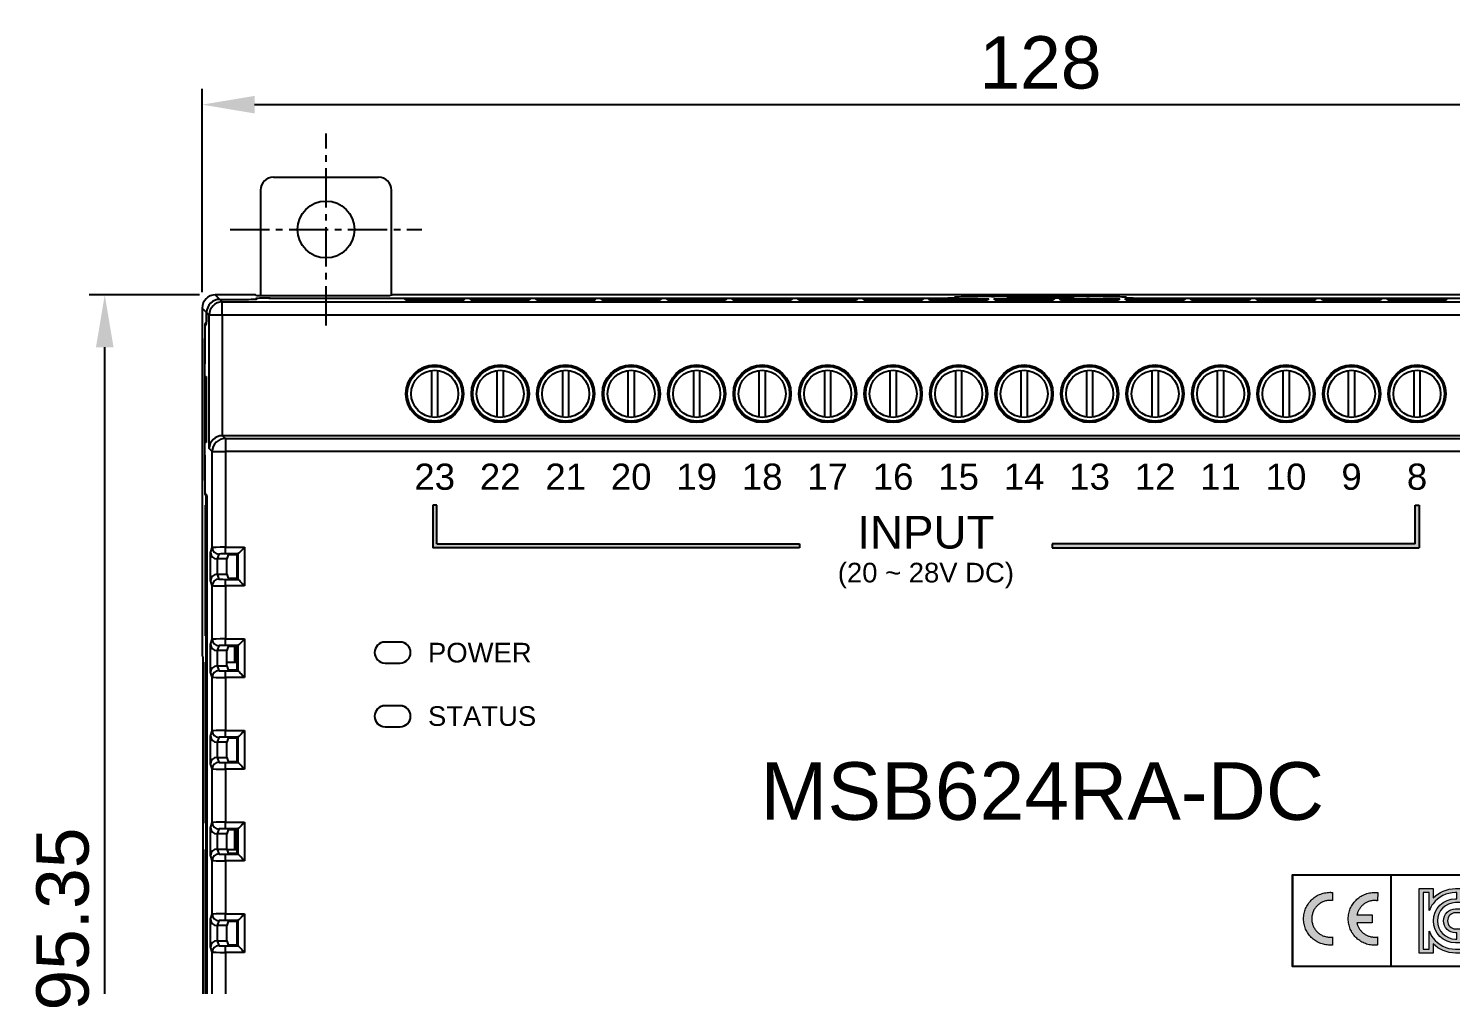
# Model space of a CAD drawing. Extents: x -197 to 433, y -280 to 31.
# Drawn here: x -63.6 to 45, y -52.9 to 20.1 of the extents above; entities that cross this region are included whole.
import ezdxf

# ---------------------------------------------------------------- set-up
doc = ezdxf.new("R2010")
doc.units = 0
doc.header["$LTSCALE"] = 4
doc.header["$PDMODE"] = 2
doc.header["$PDSIZE"] = 3
doc.linetypes.add('CENTER2', pattern=[1.125, 0.75, -0.125, 0.125, -0.125])
doc.layers.get('0').update_dxf_attribs({"linetype": 'CONTINUOUS'})
doc.layers.get('DEFPOINTS').update_dxf_attribs({"linetype": 'CONTINUOUS'})
doc.layers.add('1', color=1, linetype='CENTER2')
doc.layers.add('3', color=2, linetype='CONTINUOUS')
doc.styles.add('DIMENSION', font='arial.ttf')
doc.styles.get("Standard").update_dxf_attribs({"font": 'romans.shx', "bigfont": 'cadsg.shx'})
doc.styles.add('안보일때', font='arialbd.ttf', dxfattribs={"height": 8})
doc.dimstyles.new('STANDARD$0', dxfattribs={"dimtxt": 2, "dimasz": 1.8, "dimexe": 1, "dimexo": 1, "dimgap": 1, "dimtad": 1, "dimzin": 13, "dimdsep": 46, "dimtxsty": 'Standard', "dimcen": 0.09, "dimadec": 0, "dimazin": 0, "dimtp": 0.3, "dimtfac": 1, "dimtix": 1, "dimtmove": 2, "dimatfit": 3, "dimfxl": 1, "dimtolj": 1, "dimtzin": 13, "dimarcsym": 0})

# ---------------------------------------------------------------- blocks, each defined once
blk = doc.blocks.new('*D555')
at = {"layer": '3', "color": 2, "lineweight": -2, "transparency": 16777216}
for p, q in [((-50.31, -0.04), (-50.31, 15.49)), ((77.69, -0.04), (77.69, 15.49)), ((-46.31, 14.29), (73.69, 14.29))]:
    blk.add_line(p, q, dxfattribs=at)
at = {"layer": '3', "color": 2, "transparency": 16777216}
for points in [[(-46.31, 14.96), (-46.31, 13.62), (-50.31, 14.29)], [(73.69, 14.96), (73.69, 13.62), (77.69, 14.29)]]:
    blk.add_solid(points, dxfattribs=at)
at = {"layer": 'DEFPOINTS', "color": 0, "transparency": 16777216}
for p in [(77.69, 14.29), (-50.31, -1.24), (77.69, -1.24)]:
    blk.add_point(p, dxfattribs=at)
at = {"layer": '3', "color": 3, "transparency": 16777216, "insert": (13.69, 17.49), "char_height": 4, "attachment_point": 5, "style": 'DIMENSION'}
blk.add_mtext('\\A1;128', dxfattribs=at)
blk = doc.blocks.new('*D569')
at = {"layer": '3', "color": 2, "lineweight": -2, "transparency": 16777216}
for p, q in [((-50.51, -0.24), (-58.95, -0.24)), ((-57.75, -91.6), (-57.75, -4.24)), ((8.99, -95.6), (-58.95, -95.6))]:
    blk.add_line(p, q, dxfattribs=at)
at = {"layer": '3', "color": 2, "transparency": 16777216}
for points in [[(-58.42, -4.24), (-57.08, -4.24), (-57.75, -0.24)], [(-58.42, -91.6), (-57.08, -91.6), (-57.75, -95.6)]]:
    blk.add_solid(points, dxfattribs=at)
at = {"layer": 'DEFPOINTS', "color": 0, "transparency": 16777216}
for p in [(-57.75, -0.24), (-49.31, -0.24), (10.19, -95.6)]:
    blk.add_point(p, dxfattribs=at)
at = {"layer": '3', "color": 3, "transparency": 16777216, "insert": (-60.95, -47.92), "char_height": 4, "attachment_point": 5, "rotation": 90, "style": 'DIMENSION'}
blk.add_mtext('\\A1;95.35', dxfattribs=at)
blk = doc.blocks.new('block 182')
h = blk.add_hatch(color=7)
h.dxf.hatch_style = 2
edge = h.paths.add_edge_path()
edge.add_spline(control_points=[(164.31, 139.4), (163.64, 139.4), (163.04, 139.13), (162.59, 138.7), (162.59, 138.7), (162.59, 139.4), (162.59, 139.4), (162.59, 139.4), (161.53, 139.4), (161.53, 139.4), (161.53, 139.4), (161.53, 134.48), (161.53, 134.48), (161.53, 134.48), (162.59, 134.48), (162.59, 134.48), (162.59, 134.48), (162.59, 135.18), (162.59, 135.18), (163.04, 134.75), (163.64, 134.48), (164.31, 134.48), (164.31, 134.48), (164.71, 134.48), (164.71, 134.48), (164.71, 134.48), (164.71, 134.78), (164.71, 134.78), (164.71, 134.78), (164.31, 134.78), (164.31, 134.78), (163.61, 134.78), (162.99, 135.11), (162.59, 135.63), (162.47, 135.79), (162.37, 135.97), (162.29, 136.16), (162.29, 135.94), (162.29, 134.98), (162.29, 134.78), (162.19, 134.78), (161.99, 134.78), (161.82, 134.78), (161.82, 135.79), (161.82, 138.11), (161.82, 139.1), (161.82, 139.1), (162.29, 139.1), (162.29, 139.1), (162.29, 138.9), (162.29, 137.94), (162.29, 137.72), (162.37, 137.91), (162.47, 138.09), (162.59, 138.25), (162.99, 138.77), (163.61, 139.1), (164.31, 139.1), (164.31, 139.1), (164.41, 139.1), (164.41, 139.1), (164.41, 138.98), (164.41, 138.78), (164.41, 138.63), (164.41, 138.63), (164.31, 138.63), (164.31, 138.63), (163.38, 138.63), (162.62, 137.87), (162.62, 136.94), (162.62, 136.01), (163.38, 135.25), (164.31, 135.25), (164.31, 135.25), (164.71, 135.25), (164.71, 135.25), (164.71, 135.25), (164.71, 136.32), (164.71, 136.32), (164.71, 136.32), (164.31, 136.32), (164.31, 136.32), (163.97, 136.32), (163.69, 136.6), (163.69, 136.94), (163.69, 137.28), (163.97, 137.56), (164.31, 137.56), (164.31, 137.56), (164.71, 137.56), (164.71, 137.56), (164.71, 137.56), (164.71, 137.86), (164.71, 137.86), (164.71, 137.86), (164.31, 137.86), (164.31, 137.86), (163.8, 137.86), (163.39, 137.45), (163.39, 136.94), (163.39, 136.43), (163.8, 136.02), (164.31, 136.02), (164.31, 136.02), (164.41, 136.02), (164.41, 136.02), (164.41, 135.92), (164.41, 135.71), (164.41, 135.55), (164.41, 135.55), (164.31, 135.55), (164.31, 135.55), (163.54, 135.55), (162.92, 136.17), (162.92, 136.94), (162.92, 137.71), (163.54, 138.33), (164.31, 138.33), (164.31, 138.33), (164.71, 138.33), (164.71, 138.33), (164.71, 138.33), (164.71, 139.4), (164.71, 139.4), (164.71, 139.4), (164.31, 139.4), (164.31, 139.4)], knot_values=[0, 0, 0, 0, 1, 1, 1, 2, 2, 2, 3, 3, 3, 4, 4, 4, 5, 5, 5, 6, 6, 6, 7, 7, 7, 8, 8, 8, 9, 9, 9, 10, 10, 10, 11, 11, 11, 12, 12, 12, 13, 13, 13, 14, 14, 14, 15, 15, 15, 16, 16, 16, 17, 17, 17, 18, 18, 18, 19, 19, 19, 20, 20, 20, 21, 21, 21, 22, 22, 22, 23, 23, 23, 24, 24, 24, 25, 25, 25, 26, 26, 26, 27, 27, 27, 28, 28, 28, 29, 29, 29, 30, 30, 30, 31, 31, 31, 32, 32, 32, 33, 33, 33, 34, 34, 34, 35, 35, 35, 36, 36, 36, 37, 37, 37, 38, 38, 38, 39, 39, 39, 40, 40, 40, 41, 41, 41, 42, 42, 42, 42], degree=3, periodic=0)
at = {"lineweight": 0}
blk.add_open_spline([(164.31, 139.4), (163.64, 139.4), (163.04, 139.13), (162.59, 138.7), (162.59, 138.7), (162.59, 139.4), (162.59, 139.4), (162.59, 139.4), (161.53, 139.4), (161.53, 139.4), (161.53, 139.4), (161.53, 134.48), (161.53, 134.48), (161.53, 134.48), (162.59, 134.48), (162.59, 134.48), (162.59, 134.48), (162.59, 135.18), (162.59, 135.18), (163.04, 134.75), (163.64, 134.48), (164.31, 134.48), (164.31, 134.48), (164.71, 134.48), (164.71, 134.48), (164.71, 134.48), (164.71, 134.78), (164.71, 134.78), (164.71, 134.78), (164.31, 134.78), (164.31, 134.78), (163.61, 134.78), (162.99, 135.11), (162.59, 135.63), (162.47, 135.79), (162.37, 135.97), (162.29, 136.16), (162.29, 135.94), (162.29, 134.98), (162.29, 134.78), (162.19, 134.78), (161.99, 134.78), (161.82, 134.78), (161.82, 135.79), (161.82, 138.11), (161.82, 139.1), (161.82, 139.1), (162.29, 139.1), (162.29, 139.1), (162.29, 138.9), (162.29, 137.94), (162.29, 137.72), (162.37, 137.91), (162.47, 138.09), (162.59, 138.25), (162.99, 138.77), (163.61, 139.1), (164.31, 139.1), (164.31, 139.1), (164.41, 139.1), (164.41, 139.1), (164.41, 138.98), (164.41, 138.78), (164.41, 138.63), (164.41, 138.63), (164.31, 138.63), (164.31, 138.63), (163.38, 138.63), (162.62, 137.87), (162.62, 136.94), (162.62, 136.01), (163.38, 135.25), (164.31, 135.25), (164.31, 135.25), (164.71, 135.25), (164.71, 135.25), (164.71, 135.25), (164.71, 136.32), (164.71, 136.32), (164.71, 136.32), (164.31, 136.32), (164.31, 136.32), (163.97, 136.32), (163.69, 136.6), (163.69, 136.94), (163.69, 137.28), (163.97, 137.56), (164.31, 137.56), (164.31, 137.56), (164.71, 137.56), (164.71, 137.56), (164.71, 137.56), (164.71, 137.86), (164.71, 137.86), (164.71, 137.86), (164.31, 137.86), (164.31, 137.86), (163.8, 137.86), (163.39, 137.45), (163.39, 136.94), (163.39, 136.43), (163.8, 136.02), (164.31, 136.02), (164.31, 136.02), (164.41, 136.02), (164.41, 136.02), (164.41, 135.92), (164.41, 135.71), (164.41, 135.55), (164.41, 135.55), (164.31, 135.55), (164.31, 135.55), (163.54, 135.55), (162.92, 136.17), (162.92, 136.94), (162.92, 137.71), (163.54, 138.33), (164.31, 138.33), (164.31, 138.33), (164.71, 138.33), (164.71, 138.33), (164.71, 138.33), (164.71, 139.4), (164.71, 139.4), (164.71, 139.4), (164.31, 139.4), (164.31, 139.4)], degree=3, knots=[0, 0, 0, 0, 1, 1, 1, 2, 2, 2, 3, 3, 3, 4, 4, 4, 5, 5, 5, 6, 6, 6, 7, 7, 7, 8, 8, 8, 9, 9, 9, 10, 10, 10, 11, 11, 11, 12, 12, 12, 13, 13, 13, 14, 14, 14, 15, 15, 15, 16, 16, 16, 17, 17, 17, 18, 18, 18, 19, 19, 19, 20, 20, 20, 21, 21, 21, 22, 22, 22, 23, 23, 23, 24, 24, 24, 25, 25, 25, 26, 26, 26, 27, 27, 27, 28, 28, 28, 29, 29, 29, 30, 30, 30, 31, 31, 31, 32, 32, 32, 33, 33, 33, 34, 34, 34, 35, 35, 35, 36, 36, 36, 37, 37, 37, 38, 38, 38, 39, 39, 39, 40, 40, 40, 41, 41, 41, 42, 42, 42, 42], dxfattribs=at)
blk = doc.blocks.new('block 183')
h = blk.add_hatch(color=7)
h.dxf.hatch_style = 2
h.paths.add_polyline_path([(154.92, 138.49), (154.91, 138.49), (154.9, 138.49), (154.89, 138.49), (154.88, 138.49), (154.86, 138.5), (154.85, 138.5), (154.84, 138.5), (154.83, 138.5), (154.82, 138.5), (154.8, 138.5), (154.79, 138.5), (154.78, 138.5), (154.77, 138.5), (154.75, 138.5), (154.74, 138.5), (154.73, 138.5), (154.66, 138.5), (154.59, 138.49), (154.52, 138.49), (154.45, 138.47), (154.38, 138.46), (154.31, 138.44), (154.25, 138.42), (154.18, 138.39), (154.12, 138.36), (154.06, 138.33), (154, 138.3), (153.94, 138.26), (153.89, 138.22), (153.83, 138.18), (153.78, 138.14), (153.74, 138.09), (153.69, 138.04), (153.64, 137.99), (153.6, 137.94), (153.56, 137.88), (153.53, 137.82), (153.49, 137.77), (153.46, 137.71), (153.43, 137.64), (153.41, 137.58), (153.39, 137.51), (153.37, 137.45), (153.35, 137.38), (153.34, 137.31), (153.33, 137.24), (153.33, 137.17), (153.32, 137.1), (153.33, 137.02), (153.33, 136.95), (153.34, 136.88), (153.35, 136.81), (153.37, 136.75), (153.39, 136.68), (153.41, 136.61), (153.43, 136.55), (153.46, 136.49), (153.49, 136.43), (153.53, 136.37), (153.56, 136.31), (153.6, 136.26), (153.64, 136.2), (153.69, 136.15), (153.74, 136.1), (153.78, 136.06), (153.83, 136.01), (153.89, 135.97), (153.94, 135.93), (154, 135.9), (154.06, 135.86), (154.12, 135.83), (154.18, 135.8), (154.25, 135.78), (154.31, 135.76), (154.38, 135.74), (154.45, 135.72), (154.52, 135.71), (154.59, 135.7), (154.66, 135.7), (154.73, 135.69), (154.74, 135.69), (154.75, 135.69), (154.77, 135.69), (154.78, 135.69), (154.79, 135.69), (154.8, 135.69), (154.81, 135.7), (154.83, 135.7), (154.84, 135.7), (154.85, 135.7), (154.86, 135.7), (154.87, 135.7), (154.88, 135.7), (154.9, 135.7), (154.91, 135.7), (154.92, 135.71), (154.92, 135.1), (154.91, 135.09), (154.89, 135.09), (154.88, 135.09), (154.87, 135.09), (154.86, 135.09), (154.84, 135.09), (154.83, 135.09), (154.82, 135.09), (154.81, 135.09), (154.79, 135.09), (154.78, 135.09), (154.77, 135.09), (154.75, 135.09), (154.74, 135.09), (154.73, 135.09), (154.72, 135.09), (154.61, 135.09), (154.51, 135.1), (154.41, 135.11), (154.31, 135.13), (154.21, 135.15), (154.12, 135.18), (154.02, 135.21), (153.93, 135.24), (153.84, 135.28), (153.75, 135.33), (153.67, 135.38), (153.59, 135.43), (153.51, 135.49), (153.43, 135.55), (153.36, 135.61), (153.29, 135.67), (153.22, 135.75), (153.16, 135.82), (153.1, 135.89), (153.05, 135.97), (152.99, 136.05), (152.94, 136.14), (152.9, 136.23), (152.86, 136.31), (152.82, 136.41), (152.79, 136.5), (152.76, 136.6), (152.74, 136.69), (152.72, 136.79), (152.71, 136.89), (152.7, 136.99), (152.7, 137.1), (152.7, 137.2), (152.71, 137.3), (152.72, 137.4), (152.74, 137.5), (152.76, 137.6), (152.79, 137.7), (152.82, 137.79), (152.86, 137.88), (152.9, 137.97), (152.94, 138.06), (152.99, 138.14), (153.04, 138.22), (153.1, 138.31), (153.16, 138.38), (153.22, 138.45), (153.29, 138.52), (153.36, 138.59), (153.43, 138.65), (153.51, 138.72), (153.58, 138.77), (153.67, 138.82), (153.75, 138.87), (153.84, 138.92), (153.92, 138.96), (154.02, 138.99), (154.11, 139.03), (154.2, 139.05), (154.3, 139.08), (154.4, 139.09), (154.5, 139.11), (154.6, 139.11), (154.71, 139.12), (154.72, 139.12), (154.73, 139.12), (154.75, 139.12), (154.76, 139.12), (154.77, 139.11), (154.79, 139.11), (154.8, 139.11), (154.82, 139.11), (154.83, 139.11), (154.84, 139.11), (154.86, 139.11), (154.87, 139.11), (154.88, 139.11), (154.9, 139.1), (154.91, 139.1), (154.92, 139.1)])
h = blk.add_hatch(color=7)
h.dxf.hatch_style = 2
h.paths.add_polyline_path([(156.77, 136.79), (156.79, 136.73), (156.8, 136.68), (156.82, 136.62), (156.84, 136.56), (156.87, 136.51), (156.89, 136.46), (156.92, 136.4), (156.95, 136.35), (156.98, 136.3), (157.02, 136.26), (157.05, 136.21), (157.09, 136.17), (157.13, 136.12), (157.17, 136.08), (157.21, 136.04), (157.26, 136.01), (157.3, 135.97), (157.35, 135.94), (157.4, 135.9), (157.45, 135.87), (157.5, 135.85), (157.56, 135.82), (157.61, 135.8), (157.67, 135.78), (157.72, 135.76), (157.78, 135.74), (157.84, 135.73), (157.9, 135.71), (157.96, 135.71), (158.02, 135.7), (158.09, 135.69), (158.15, 135.69), (158.16, 135.69), (158.17, 135.69), (158.18, 135.69), (158.2, 135.69), (158.21, 135.69), (158.22, 135.69), (158.23, 135.7), (158.25, 135.7), (158.26, 135.7), (158.27, 135.7), (158.28, 135.7), (158.29, 135.7), (158.3, 135.7), (158.32, 135.7), (158.33, 135.7), (158.34, 135.71), (158.34, 135.1), (158.33, 135.09), (158.31, 135.09), (158.3, 135.09), (158.29, 135.09), (158.27, 135.09), (158.26, 135.09), (158.25, 135.09), (158.23, 135.09), (158.22, 135.09), (158.2, 135.08), (158.19, 135.08), (158.18, 135.08), (158.16, 135.08), (158.15, 135.08), (158.14, 135.08), (158.12, 135.08), (158.02, 135.08), (157.91, 135.09), (157.81, 135.1), (157.71, 135.12), (157.61, 135.14), (157.51, 135.17), (157.42, 135.2), (157.33, 135.24), (157.24, 135.28), (157.15, 135.32), (157.07, 135.37), (156.99, 135.43), (156.91, 135.48), (156.83, 135.54), (156.76, 135.61), (156.69, 135.67), (156.62, 135.74), (156.56, 135.82), (156.5, 135.89), (156.45, 135.97), (156.39, 136.05), (156.35, 136.14), (156.3, 136.22), (156.26, 136.31), (156.23, 136.41), (156.2, 136.5), (156.17, 136.6), (156.15, 136.69), (156.13, 136.79), (156.12, 136.89), (156.11, 136.99), (156.11, 137.1), (156.11, 137.2), (156.12, 137.3), (156.13, 137.4), (156.15, 137.5), (156.17, 137.6), (156.2, 137.7), (156.23, 137.79), (156.27, 137.88), (156.31, 137.97), (156.36, 138.06), (156.4, 138.14), (156.46, 138.22), (156.51, 138.3), (156.57, 138.38), (156.64, 138.45), (156.71, 138.52), (156.77, 138.59), (156.85, 138.65), (156.93, 138.71), (157, 138.77), (157.09, 138.82), (157.17, 138.87), (157.26, 138.91), (157.35, 138.95), (157.44, 138.99), (157.53, 139.02), (157.63, 139.05), (157.73, 139.07), (157.83, 139.09), (157.93, 139.1), (158.03, 139.11), (158.13, 139.11), (158.15, 139.11), (158.16, 139.11), (158.18, 139.11), (158.19, 139.11), (158.2, 139.11), (158.22, 139.11), (158.23, 139.11), (158.25, 139.11), (158.26, 139.11), (158.27, 139.11), (158.29, 139.11), (158.3, 139.11), (158.32, 139.1), (158.33, 139.1), (158.34, 139.1), (158.36, 139.1), (158.35, 138.47), (158.34, 138.48), (158.33, 138.48), (158.32, 138.48), (158.3, 138.48), (158.29, 138.48), (158.28, 138.49), (158.26, 138.49), (158.25, 138.49), (158.24, 138.49), (158.23, 138.49), (158.21, 138.5), (158.2, 138.5), (158.18, 138.5), (158.17, 138.5), (158.16, 138.5), (158.15, 138.5), (158.09, 138.5), (158.02, 138.5), (157.96, 138.49), (157.9, 138.48), (157.84, 138.47), (157.78, 138.45), (157.73, 138.44), (157.67, 138.42), (157.61, 138.4), (157.56, 138.37), (157.51, 138.35), (157.45, 138.32), (157.41, 138.29), (157.36, 138.26), (157.31, 138.22), (157.26, 138.19), (157.22, 138.15), (157.18, 138.11), (157.13, 138.07), (157.09, 138.03), (157.06, 137.98), (157.02, 137.94), (156.99, 137.89), (156.96, 137.84), (156.92, 137.79), (156.9, 137.74), (156.87, 137.68), (156.85, 137.63), (156.83, 137.57), (156.81, 137.52), (156.79, 137.46), (156.78, 137.4), (157.94, 137.4), (157.94, 136.8)])
at = {"lineweight": 0}
for points in [[(154.92, 138.49), (154.91, 138.49), (154.9, 138.49), (154.89, 138.49), (154.88, 138.49), (154.86, 138.5), (154.85, 138.5), (154.84, 138.5), (154.83, 138.5), (154.82, 138.5), (154.8, 138.5), (154.79, 138.5), (154.78, 138.5), (154.77, 138.5), (154.75, 138.5), (154.74, 138.5), (154.73, 138.5), (154.66, 138.5), (154.59, 138.49), (154.52, 138.49), (154.45, 138.47), (154.38, 138.46), (154.31, 138.44), (154.25, 138.42), (154.18, 138.39), (154.12, 138.36), (154.06, 138.33), (154, 138.3), (153.94, 138.26), (153.89, 138.22), (153.83, 138.18), (153.78, 138.14), (153.74, 138.09), (153.69, 138.04), (153.64, 137.99), (153.6, 137.94), (153.56, 137.88), (153.53, 137.82), (153.49, 137.77), (153.46, 137.71), (153.43, 137.64), (153.41, 137.58), (153.39, 137.51), (153.37, 137.45), (153.35, 137.38), (153.34, 137.31), (153.33, 137.24), (153.33, 137.17), (153.32, 137.1), (153.33, 137.02), (153.33, 136.95), (153.34, 136.88), (153.35, 136.81), (153.37, 136.75), (153.39, 136.68), (153.41, 136.61), (153.43, 136.55), (153.46, 136.49), (153.49, 136.43), (153.53, 136.37), (153.56, 136.31), (153.6, 136.26), (153.64, 136.2), (153.69, 136.15), (153.74, 136.1), (153.78, 136.06), (153.83, 136.01), (153.89, 135.97), (153.94, 135.93), (154, 135.9), (154.06, 135.86), (154.12, 135.83), (154.18, 135.8), (154.25, 135.78), (154.31, 135.76), (154.38, 135.74), (154.45, 135.72), (154.52, 135.71), (154.59, 135.7), (154.66, 135.7), (154.73, 135.69), (154.74, 135.69), (154.75, 135.69), (154.77, 135.69), (154.78, 135.69), (154.79, 135.69), (154.8, 135.69), (154.81, 135.7), (154.83, 135.7), (154.84, 135.7), (154.85, 135.7), (154.86, 135.7), (154.87, 135.7), (154.88, 135.7), (154.9, 135.7), (154.91, 135.7), (154.92, 135.71), (154.92, 135.1), (154.91, 135.09), (154.89, 135.09), (154.88, 135.09), (154.87, 135.09), (154.86, 135.09), (154.84, 135.09), (154.83, 135.09), (154.82, 135.09), (154.81, 135.09), (154.79, 135.09), (154.78, 135.09), (154.77, 135.09), (154.75, 135.09), (154.74, 135.09), (154.73, 135.09), (154.72, 135.09), (154.61, 135.09), (154.51, 135.1), (154.41, 135.11), (154.31, 135.13), (154.21, 135.15), (154.12, 135.18), (154.02, 135.21), (153.93, 135.24), (153.84, 135.28), (153.75, 135.33), (153.67, 135.38), (153.59, 135.43), (153.51, 135.49), (153.43, 135.55), (153.36, 135.61), (153.29, 135.67), (153.22, 135.75), (153.16, 135.82), (153.1, 135.89), (153.05, 135.97), (152.99, 136.05), (152.94, 136.14), (152.9, 136.23), (152.86, 136.31), (152.82, 136.41), (152.79, 136.5), (152.76, 136.6), (152.74, 136.69), (152.72, 136.79), (152.71, 136.89), (152.7, 136.99), (152.7, 137.1), (152.7, 137.2), (152.71, 137.3), (152.72, 137.4), (152.74, 137.5), (152.76, 137.6), (152.79, 137.7), (152.82, 137.79), (152.86, 137.88), (152.9, 137.97), (152.94, 138.06), (152.99, 138.14), (153.04, 138.22), (153.1, 138.31), (153.16, 138.38), (153.22, 138.45), (153.29, 138.52), (153.36, 138.59), (153.43, 138.65), (153.51, 138.72), (153.58, 138.77), (153.67, 138.82), (153.75, 138.87), (153.84, 138.92), (153.92, 138.96), (154.02, 138.99), (154.11, 139.03), (154.2, 139.05), (154.3, 139.08), (154.4, 139.09), (154.5, 139.11), (154.6, 139.11), (154.71, 139.12), (154.72, 139.12), (154.73, 139.12), (154.75, 139.12), (154.76, 139.12), (154.77, 139.11), (154.79, 139.11), (154.8, 139.11), (154.82, 139.11), (154.83, 139.11), (154.84, 139.11), (154.86, 139.11), (154.87, 139.11), (154.88, 139.11), (154.9, 139.1), (154.91, 139.1), (154.92, 139.1), (154.92, 138.49)], [(156.77, 136.79), (156.79, 136.73), (156.8, 136.68), (156.82, 136.62), (156.84, 136.56), (156.87, 136.51), (156.89, 136.46), (156.92, 136.4), (156.95, 136.35), (156.98, 136.3), (157.02, 136.26), (157.05, 136.21), (157.09, 136.17), (157.13, 136.12), (157.17, 136.08), (157.21, 136.04), (157.26, 136.01), (157.3, 135.97), (157.35, 135.94), (157.4, 135.9), (157.45, 135.87), (157.5, 135.85), (157.56, 135.82), (157.61, 135.8), (157.67, 135.78), (157.72, 135.76), (157.78, 135.74), (157.84, 135.73), (157.9, 135.71), (157.96, 135.71), (158.02, 135.7), (158.09, 135.69), (158.15, 135.69), (158.16, 135.69), (158.17, 135.69), (158.18, 135.69), (158.2, 135.69), (158.21, 135.69), (158.22, 135.69), (158.23, 135.7), (158.25, 135.7), (158.26, 135.7), (158.27, 135.7), (158.28, 135.7), (158.29, 135.7), (158.3, 135.7), (158.32, 135.7), (158.33, 135.7), (158.34, 135.71), (158.34, 135.1), (158.33, 135.09), (158.31, 135.09), (158.3, 135.09), (158.29, 135.09), (158.27, 135.09), (158.26, 135.09), (158.25, 135.09), (158.23, 135.09), (158.22, 135.09), (158.2, 135.08), (158.19, 135.08), (158.18, 135.08), (158.16, 135.08), (158.15, 135.08), (158.14, 135.08), (158.12, 135.08), (158.02, 135.08), (157.91, 135.09), (157.81, 135.1), (157.71, 135.12), (157.61, 135.14), (157.51, 135.17), (157.42, 135.2), (157.33, 135.24), (157.24, 135.28), (157.15, 135.32), (157.07, 135.37), (156.99, 135.43), (156.91, 135.48), (156.83, 135.54), (156.76, 135.61), (156.69, 135.67), (156.62, 135.74), (156.56, 135.82), (156.5, 135.89), (156.45, 135.97), (156.39, 136.05), (156.35, 136.14), (156.3, 136.22), (156.26, 136.31), (156.23, 136.41), (156.2, 136.5), (156.17, 136.6), (156.15, 136.69), (156.13, 136.79), (156.12, 136.89), (156.11, 136.99), (156.11, 137.1), (156.11, 137.2), (156.12, 137.3), (156.13, 137.4), (156.15, 137.5), (156.17, 137.6), (156.2, 137.7), (156.23, 137.79), (156.27, 137.88), (156.31, 137.97), (156.36, 138.06), (156.4, 138.14), (156.46, 138.22), (156.51, 138.3), (156.57, 138.38), (156.64, 138.45), (156.71, 138.52), (156.77, 138.59), (156.85, 138.65), (156.93, 138.71), (157, 138.77), (157.09, 138.82), (157.17, 138.87), (157.26, 138.91), (157.35, 138.95), (157.44, 138.99), (157.53, 139.02), (157.63, 139.05), (157.73, 139.07), (157.83, 139.09), (157.93, 139.1), (158.03, 139.11), (158.13, 139.11), (158.15, 139.11), (158.16, 139.11), (158.18, 139.11), (158.19, 139.11), (158.2, 139.11), (158.22, 139.11), (158.23, 139.11), (158.25, 139.11), (158.26, 139.11), (158.27, 139.11), (158.29, 139.11), (158.3, 139.11), (158.32, 139.1), (158.33, 139.1), (158.34, 139.1), (158.36, 139.1), (158.35, 138.47), (158.34, 138.48), (158.33, 138.48), (158.32, 138.48), (158.3, 138.48), (158.29, 138.48), (158.28, 138.49), (158.26, 138.49), (158.25, 138.49), (158.24, 138.49), (158.23, 138.49), (158.21, 138.5), (158.2, 138.5), (158.18, 138.5), (158.17, 138.5), (158.16, 138.5), (158.15, 138.5), (158.09, 138.5), (158.02, 138.5), (157.96, 138.49), (157.9, 138.48), (157.84, 138.47), (157.78, 138.45), (157.73, 138.44), (157.67, 138.42), (157.61, 138.4), (157.56, 138.37), (157.51, 138.35), (157.45, 138.32), (157.41, 138.29), (157.36, 138.26), (157.31, 138.22), (157.26, 138.19), (157.22, 138.15), (157.18, 138.11), (157.13, 138.07), (157.09, 138.03), (157.06, 137.98), (157.02, 137.94), (156.99, 137.89), (156.96, 137.84), (156.92, 137.79), (156.9, 137.74), (156.87, 137.68), (156.85, 137.63), (156.83, 137.57), (156.81, 137.52), (156.79, 137.46), (156.78, 137.4), (157.94, 137.4), (157.94, 136.8), (156.77, 136.79)]]:
    blk.add_lwpolyline(points, dxfattribs=at)

msp = doc.modelspace()

# ---------------------------------------------------------------- hatches: boundary and pattern name
h = msp.add_hatch(color=256)
h.dxf.hatch_style = 1
h.paths.add_polyline_path([(-4.707, -19.256), (-32.407, -19.256), (-32.407, -16.299), (-32.707, -16.299), (-32.707, -19.556), (-4.707, -19.556)])
h.paths.add_polyline_path([(42.593, -16.299), (42.293, -16.299), (42.293, -19.256), (14.593, -19.256), (14.593, -19.556), (42.593, -19.556)])
h.paths.add_polyline_path([(3.932, -70.436), (-39.068, -70.436), (-39.068, -74.693), (-38.768, -74.693), (-38.768, -70.736), (3.932, -70.736)])
h.paths.add_polyline_path([(66.232, -70.436), (23.232, -70.436), (23.232, -70.736), (65.932, -70.736), (65.932, -74.693), (66.232, -74.693)])

# ---------------------------------------------------------------- linework, layer by layer
for p, q in [((-44.858, 8.755), (-36.857, 8.755)), ((-45.857, 7.755), (-45.857, -0.322)), ((-35.857, -0.322), (-35.857, 7.755)), ((-49.309, -0.245), (-48.97, -0.583)), ((-46.234, -0.245), (-49.309, -0.245)), ((-48.97, -0.583), (-48.774, -0.779)), ((-48.97, -0.583), (-47.162, -0.583)), ((-48.97, -0.583), (-47.277, -0.583)), ((-48.774, -1.779), (-48.774, -0.779)), ((-48.774, -0.779), (76.16, -0.779)), ((-46.278, -0.566), (-46.225, -0.513)), ((-46.278, -0.566), (-46.278, -0.574)), ((-46.157, -0.322), (-46.234, -0.245)), ((-46.225, -0.572), (-46.225, -0.513)), ((-46.162, -0.566), (-46.109, -0.513)), ((-35.957, -0.322), (-46.157, -0.322)), ((-45.225, -0.496), (4.319, -0.496)), ((-45.225, -0.496), (-45.225, -0.496)), ((-45.109, -0.496), (4.519, -0.496)), ((63.266, -0.245), (-35.857, -0.245)), ((-34.867, -0.537), (-30.248, -0.537)), ((-34.77, -0.633), (-34.867, -0.537)), ((-30.345, -0.633), (-34.77, -0.633)), ((-30.248, -0.537), (-30.345, -0.633)), ((-29.867, -0.537), (-25.248, -0.537)), ((-29.77, -0.633), (-29.867, -0.537)), ((-25.345, -0.633), (-29.77, -0.633)), ((-25.248, -0.537), (-25.345, -0.633)), ((-24.77, -0.633), (-24.867, -0.537)), ((-24.867, -0.537), (-20.248, -0.537)), ((-20.345, -0.633), (-24.77, -0.633)), ((-20.248, -0.537), (-20.345, -0.633)), ((-19.867, -0.537), (-15.248, -0.537)), ((-19.77, -0.633), (-19.867, -0.537)), ((-15.345, -0.633), (-19.77, -0.633)), ((-15.248, -0.537), (-15.345, -0.633)), ((-14.867, -0.537), (-10.248, -0.537)), ((-14.77, -0.633), (-14.867, -0.537)), ((-10.345, -0.633), (-14.77, -0.633)), ((-10.248, -0.537), (-10.345, -0.633)), ((-9.867, -0.537), (-5.248, -0.537)), ((-9.77, -0.633), (-9.867, -0.537)), ((-5.345, -0.633), (-9.77, -0.633)), ((-5.248, -0.537), (-5.345, -0.633)), ((-4.77, -0.633), (-4.867, -0.537)), ((-4.867, -0.537), (-0.248, -0.537)), ((-0.345, -0.633), (-4.77, -0.633)), ((-0.248, -0.537), (-0.345, -0.633)), ((0.23, -0.633), (0.133, -0.537)), ((0.133, -0.537), (4.752, -0.537)), ((4.655, -0.633), (0.23, -0.633)), ((4.752, -0.537), (4.655, -0.633)), ((5.133, -0.537), (9.752, -0.537)), ((5.23, -0.633), (5.133, -0.537)), ((9.655, -0.633), (5.23, -0.633)), ((7.145, -0.422), (7.118, -0.448)), ((7.118, -0.448), (7.118, -0.462)), ((7.145, -0.46), (7.145, -0.422)), ((7.246, -0.422), (7.218, -0.45)), ((9.752, -0.537), (9.655, -0.633)), ((9.944, -0.374), (10.175, -0.374)), ((9.944, -0.374), (9.944, -0.376)), ((17.439, -0.376), (9.946, -0.376)), ((10.133, -0.537), (14.752, -0.537)), ((10.23, -0.633), (10.133, -0.537)), ((10.193, -0.356), (10.175, -0.374)), ((10.175, -0.374), (10.175, -0.376)), ((17.193, -0.356), (10.193, -0.356)), ((10.193, -0.356), (10.193, -0.376)), ((14.655, -0.633), (10.23, -0.633)), ((11.162, -0.424), (11.162, -0.469)), ((16.224, -0.424), (11.162, -0.424)), ((11.162, -0.469), (16.223, -0.469)), ((14.752, -0.537), (14.655, -0.633)), ((15.133, -0.537), (19.752, -0.537)), ((15.23, -0.633), (15.133, -0.537)), ((19.655, -0.633), (15.23, -0.633)), ((16.223, -0.469), (16.224, -0.424)), ((17.21, -0.374), (17.193, -0.356)), ((17.193, -0.356), (17.193, -0.376)), ((17.21, -0.374), (17.441, -0.374)), ((17.21, -0.374), (17.21, -0.376)), ((17.441, -0.376), (17.441, -0.374)), ((19.752, -0.537), (19.655, -0.633)), ((20.133, -0.537), (24.752, -0.537)), ((20.23, -0.633), (20.133, -0.537)), ((20.167, -0.45), (20.139, -0.422)), ((24.655, -0.633), (20.23, -0.633)), ((20.267, -0.448), (20.241, -0.422)), ((20.241, -0.422), (20.241, -0.46)), ((20.267, -0.462), (20.267, -0.448)), ((22.866, -0.496), (72.495, -0.496)), ((23.066, -0.496), (72.61, -0.496)), ((24.752, -0.537), (24.655, -0.633)), ((25.133, -0.537), (29.752, -0.537)), ((25.23, -0.633), (25.133, -0.537)), ((29.655, -0.633), (25.23, -0.633)), ((29.752, -0.537), (29.655, -0.633)), ((30.133, -0.537), (34.752, -0.537)), ((30.23, -0.633), (30.133, -0.537)), ((34.655, -0.633), (30.23, -0.633)), ((34.752, -0.537), (34.655, -0.633)), ((35.133, -0.537), (39.752, -0.537)), ((35.23, -0.633), (35.133, -0.537)), ((39.655, -0.633), (35.23, -0.633)), ((39.752, -0.537), (39.655, -0.633)), ((40.133, -0.537), (44.752, -0.537)), ((40.23, -0.633), (40.133, -0.537)), ((44.655, -0.633), (40.23, -0.633)), ((44.752, -0.537), (44.655, -0.633)), ((-49.97, -1.583), (-50.309, -1.245)), ((-50.309, -1.245), (-50.309, -27.819)), ((-49.97, -2.458), (-49.97, -1.583)), ((-49.774, -1.779), (-49.97, -1.583)), ((-49.97, -1.583), (-49.97, -2.287)), ((-49.774, -11.979), (-49.774, -1.779)), ((-48.774, -1.779), (-49.774, -1.779)), ((-48.774, -1.779), (-48.774, -10.996)), ((76.16, -1.779), (-48.774, -1.779)), ((-49.97, -2.287), (-50.093, -2.409)), ((-50.093, -2.409), (-49.97, -2.409)), ((-50.091, -2.579), (-49.97, -2.458)), ((-50.11, -3.409), (-50.11, -5.496)), ((-50.108, -3.409), (-50.11, -3.409)), ((-50.108, -14.413), (-50.108, -3.579)), ((-50.11, -5.496), (-50.127, -5.514)), ((-50.127, -5.514), (-50.127, -12.479)), ((-50.108, -5.514), (-50.127, -5.514)), ((-50.108, -5.496), (-50.11, -5.496)), ((-50.058, -6.47), (-50.013, -6.471)), ((-50.058, -11.522), (-50.058, -6.47)), ((-50.013, -6.471), (-50.013, -11.522)), ((-32.807, -6.014), (-32.807, -9.579)), ((-32.307, -9.579), (-32.307, -6.014)), ((-27.807, -6.014), (-27.807, -9.579)), ((-27.307, -9.579), (-27.307, -6.014)), ((-22.807, -6.014), (-22.807, -9.579)), ((-22.307, -9.579), (-22.307, -6.014)), ((-17.807, -6.014), (-17.807, -9.579)), ((-17.307, -9.579), (-17.307, -6.014)), ((-12.807, -6.014), (-12.807, -9.579)), ((-12.307, -9.579), (-12.307, -6.014)), ((-7.807, -6.014), (-7.807, -9.579)), ((-7.307, -9.579), (-7.307, -6.014)), ((-2.807, -6.014), (-2.807, -9.579)), ((-2.307, -9.579), (-2.307, -6.014)), ((2.193, -6.014), (2.193, -9.579)), ((2.693, -9.579), (2.693, -6.014)), ((7.193, -6.014), (7.193, -9.579)), ((7.693, -9.579), (7.693, -6.014)), ((12.193, -6.014), (12.193, -9.579)), ((12.693, -9.579), (12.693, -6.014)), ((17.193, -6.014), (17.193, -9.579)), ((17.693, -9.579), (17.693, -6.014)), ((22.193, -6.014), (22.193, -9.579)), ((22.693, -9.579), (22.693, -6.014)), ((27.193, -6.014), (27.193, -9.579)), ((27.693, -9.579), (27.693, -6.014)), ((32.193, -6.014), (32.193, -9.579)), ((32.693, -9.579), (32.693, -6.014)), ((37.193, -6.014), (37.193, -9.579)), ((37.693, -9.579), (37.693, -6.014)), ((42.193, -6.014), (42.193, -9.579)), ((42.693, -9.579), (42.693, -6.014)), ((-50.013, -11.522), (-50.058, -11.522)), ((-48.757, -10.996), (-48.542, -11.211)), ((76.143, -10.996), (-48.757, -10.996)), ((-48.542, -11.211), (-48.542, -12.211)), ((-48.542, -11.211), (75.928, -11.211)), ((-50.127, -12.479), (-50.11, -12.496)), ((-50.108, -12.479), (-50.127, -12.479)), ((-50.11, -12.496), (-50.11, -14.513)), ((-50.108, -12.496), (-50.11, -12.496)), ((-49.542, -12.211), (-49.774, -11.979)), ((-49.542, -12.211), (-48.542, -12.211)), ((-49.542, -19.547), (-49.542, -12.211)), ((-48.542, -12.211), (-48.542, -19.522)), ((75.928, -12.211), (-48.542, -12.211)), ((-50.11, -14.513), (-50.108, -14.513)), ((-50.04, -15.566), (-50.093, -15.513)), ((-49.991, -15.513), (-50.093, -15.513)), ((-49.926, -15.578), (-50.091, -15.413)), ((-50.04, -15.566), (-50.04, -16.296)), ((-50.04, -15.566), (-49.938, -15.566)), ((-49.926, -75.415), (-49.926, -15.578)), ((-50.057, -26.296), (-50.057, -16.296)), ((-50.057, -16.296), (-49.926, -16.296)), ((-32.707, -16.299), (-32.707, -19.556)), ((-32.407, -16.299), (-32.707, -16.299)), ((-32.407, -19.256), (-32.407, -16.299)), ((42.293, -19.256), (42.293, -16.299)), ((42.293, -16.299), (42.593, -16.299)), ((42.593, -16.299), (42.593, -19.556)), ((-48.542, -19.522), (-47.068, -19.522)), ((-48.542, -20.021), (-48.542, -19.522)), ((-47.068, -19.522), (-47.068, -22.471)), ((-32.407, -19.256), (-4.707, -19.256)), ((-4.707, -19.256), (-4.707, -19.556)), ((42.293, -19.256), (14.593, -19.256)), ((14.593, -19.256), (14.593, -19.556)), ((-49.673, -19.941), (-49.542, -19.547)), ((-49.673, -22.051), (-49.673, -19.941)), ((-49.173, -20.415), (-49.173, -21.577)), ((-49.042, -20.047), (-49.165, -20.415)), ((-48.43, -20.415), (-49.165, -20.415)), ((-47.567, -20.021), (-48.542, -20.021)), ((-48.325, -20.101), (-48.43, -20.415)), ((-48.43, -21.577), (-48.43, -20.415)), ((-47.647, -20.101), (-48.325, -20.101)), ((-47.647, -20.101), (-47.567, -20.021)), ((-47.647, -21.891), (-47.647, -20.101)), ((-47.567, -21.971), (-47.567, -20.021)), ((-4.707, -19.556), (-32.707, -19.556)), ((14.593, -19.556), (42.593, -19.556)), ((-49.165, -21.577), (-49.042, -21.946)), ((-49.165, -21.577), (-48.43, -21.577)), ((-48.43, -21.577), (-48.325, -21.891)), ((-49.542, -22.445), (-49.673, -22.051)), ((-49.542, -26.547), (-49.542, -22.445)), ((-48.542, -22.471), (-48.542, -21.971)), ((-48.542, -21.971), (-47.567, -21.971)), ((-48.542, -22.471), (-48.542, -26.522)), ((-47.068, -22.471), (-48.542, -22.471)), ((-48.325, -21.891), (-47.647, -21.891)), ((-47.647, -21.891), (-47.567, -21.971)), ((-50.057, -26.296), (-49.926, -26.296)), ((-50.04, -26.296), (-50.04, -28.296)), ((-49.673, -26.941), (-49.542, -26.547)), ((-49.673, -29.051), (-49.673, -26.941)), ((-49.042, -27.047), (-49.165, -27.415)), ((-48.542, -27.021), (-48.542, -26.522)), ((-48.542, -26.522), (-47.068, -26.522)), ((-47.567, -27.021), (-48.542, -27.021)), ((-48.325, -27.101), (-48.43, -27.415)), ((-47.647, -27.101), (-48.325, -27.101)), ((-47.826, -28.296), (-47.826, -27.101)), ((-47.687, -27.101), (-47.687, -28.296)), ((-47.647, -27.101), (-47.567, -27.021)), ((-47.647, -28.891), (-47.647, -27.101)), ((-47.567, -28.971), (-47.567, -27.021)), ((-47.068, -26.522), (-47.068, -29.471)), ((-35.198, -26.761), (-36.348, -26.761)), ((-35.197, -26.764), (-36.347, -26.764)), ((-50.232, -27.896), (-50.309, -27.819)), ((-50.232, -63.296), (-50.232, -27.896)), ((-49.173, -27.415), (-49.173, -28.577)), ((-48.43, -27.415), (-49.165, -27.415)), ((-48.43, -28.577), (-48.43, -27.415)), ((-50.057, -40.596), (-50.057, -28.296)), ((-50.057, -28.296), (-49.926, -28.296)), ((-49.542, -29.445), (-49.673, -29.051)), ((-49.165, -28.577), (-49.042, -28.946)), ((-49.165, -28.577), (-48.43, -28.577)), ((-48.542, -29.471), (-48.542, -28.971)), ((-48.542, -28.971), (-47.567, -28.971)), ((-48.43, -28.296), (-47.647, -28.296)), ((-48.43, -28.577), (-48.325, -28.891)), ((-48.325, -28.891), (-47.647, -28.891)), ((-47.647, -28.891), (-47.567, -28.971)), ((-36.348, -28.361), (-35.198, -28.361)), ((-36.347, -28.364), (-35.197, -28.364)), ((-49.542, -33.547), (-49.542, -29.445)), ((-47.068, -29.471), (-48.542, -29.471)), ((-48.542, -29.471), (-48.542, -33.522)), ((-35.198, -31.631), (-36.348, -31.631)), ((-35.197, -31.628), (-36.347, -31.628)), ((-49.673, -33.941), (-49.542, -33.547)), ((-48.542, -33.522), (-47.068, -33.522)), ((-48.542, -34.021), (-48.542, -33.522)), ((-47.068, -33.522), (-47.068, -36.471)), ((-36.348, -33.231), (-35.198, -33.231)), ((-36.347, -33.228), (-35.197, -33.228)), ((-49.673, -36.051), (-49.673, -33.941)), ((-49.173, -34.415), (-49.173, -35.577)), ((-49.042, -34.047), (-49.165, -34.415)), ((-48.43, -34.415), (-49.165, -34.415)), ((-47.567, -34.021), (-48.542, -34.021)), ((-48.325, -34.101), (-48.43, -34.415)), ((-48.43, -35.577), (-48.43, -34.415)), ((-47.647, -34.101), (-48.325, -34.101)), ((-47.647, -34.101), (-47.567, -34.021)), ((-47.647, -35.891), (-47.647, -34.101)), ((-47.567, -35.971), (-47.567, -34.021)), ((-49.165, -35.577), (-49.042, -35.946)), ((-49.165, -35.577), (-48.43, -35.577)), ((-48.43, -35.577), (-48.325, -35.891)), ((-49.542, -36.445), (-49.673, -36.051)), ((-49.542, -40.547), (-49.542, -36.445)), ((-48.542, -36.471), (-48.542, -35.971)), ((-48.542, -35.971), (-47.567, -35.971)), ((-47.068, -36.471), (-48.542, -36.471)), ((-48.542, -36.471), (-48.542, -40.522)), ((-48.325, -35.891), (-47.647, -35.891)), ((-47.647, -35.891), (-47.567, -35.971)), ((-50.057, -40.596), (-49.926, -40.596)), ((-50.04, -40.596), (-50.04, -42.596)), ((-49.673, -40.941), (-49.542, -40.547)), ((-49.673, -43.051), (-49.673, -40.941)), ((-49.042, -41.047), (-49.165, -41.415)), ((-48.542, -40.522), (-47.068, -40.522)), ((-48.542, -41.021), (-48.542, -40.522)), ((-47.567, -41.021), (-48.542, -41.021)), ((-48.325, -41.101), (-48.43, -41.415)), ((-47.647, -41.101), (-48.325, -41.101)), ((-47.826, -42.596), (-47.826, -41.101)), ((-47.687, -41.101), (-47.687, -42.596)), ((-47.647, -41.101), (-47.567, -41.021)), ((-47.647, -42.891), (-47.647, -41.101)), ((-47.567, -42.971), (-47.567, -41.021)), ((-47.068, -40.522), (-47.068, -43.471)), ((-49.173, -41.415), (-49.173, -42.577)), ((-48.43, -41.415), (-49.165, -41.415)), ((-48.43, -42.577), (-48.43, -41.415)), ((-50.057, -42.596), (-49.926, -42.596)), ((-50.057, -57.596), (-50.057, -42.596)), ((-49.542, -43.445), (-49.673, -43.051)), ((-49.165, -42.577), (-49.042, -42.946)), ((-49.165, -42.577), (-48.43, -42.577)), ((-48.542, -43.471), (-48.542, -42.971)), ((-48.542, -42.971), (-47.567, -42.971)), ((-48.43, -42.577), (-48.325, -42.891)), ((-48.424, -42.596), (-47.647, -42.596)), ((-48.325, -42.891), (-47.647, -42.891)), ((-47.647, -42.891), (-47.567, -42.971)), ((-49.542, -47.547), (-49.542, -43.445)), ((-48.542, -43.471), (-48.542, -47.522)), ((-47.068, -43.471), (-48.542, -43.471)), ((-49.673, -47.941), (-49.542, -47.547)), ((-48.542, -47.522), (-47.068, -47.522)), ((-48.542, -48.021), (-48.542, -47.522)), ((-47.068, -47.522), (-47.068, -50.471)), ((-49.673, -50.051), (-49.673, -47.941)), ((-49.173, -48.415), (-49.173, -49.577)), ((-49.042, -48.047), (-49.165, -48.415)), ((-48.43, -48.415), (-49.165, -48.415)), ((-47.567, -48.021), (-48.542, -48.021)), ((-48.325, -48.101), (-48.43, -48.415)), ((-48.43, -49.577), (-48.43, -48.415)), ((-47.647, -48.101), (-48.325, -48.101)), ((-47.647, -48.101), (-47.567, -48.021)), ((-47.647, -49.891), (-47.647, -48.101)), ((-47.567, -49.971), (-47.567, -48.021)), ((-49.165, -49.577), (-49.042, -49.946)), ((-49.165, -49.577), (-48.43, -49.577)), ((-48.43, -49.577), (-48.325, -49.891)), ((-48.325, -49.891), (-47.647, -49.891)), ((-47.647, -49.891), (-47.567, -49.971)), ((-49.542, -50.445), (-49.673, -50.051)), ((-49.542, -54.547), (-49.542, -50.445)), ((-48.542, -50.471), (-48.542, -49.971)), ((-48.542, -49.971), (-47.567, -49.971)), ((-47.068, -50.471), (-48.542, -50.471)), ((-48.542, -50.471), (-48.542, -54.522))]:
    msp.add_line(p, q)
at = {"flags": 128}
for points in [[(-47.068, -19.522), (-47.162, -19.616), (-47.253, -19.707), (-47.337, -19.791), (-47.412, -19.866), (-47.474, -19.928), (-47.522, -19.976), (-47.553, -20.007), (-47.567, -20.021)], [(-47.068, -22.471), (-47.162, -22.376), (-47.253, -22.285), (-47.337, -22.201), (-47.412, -22.126), (-47.474, -22.064), (-47.522, -22.017), (-47.553, -21.985), (-47.567, -21.971)], [(-47.068, -26.522), (-47.162, -26.616), (-47.253, -26.707), (-47.337, -26.791), (-47.412, -26.866), (-47.474, -26.928), (-47.522, -26.976), (-47.553, -27.007), (-47.567, -27.021)], [(-47.068, -29.471), (-47.162, -29.376), (-47.253, -29.285), (-47.337, -29.201), (-47.412, -29.126), (-47.474, -29.064), (-47.522, -29.017), (-47.553, -28.985), (-47.567, -28.971)], [(-47.068, -33.522), (-47.162, -33.616), (-47.253, -33.707), (-47.337, -33.791), (-47.412, -33.866), (-47.474, -33.928), (-47.522, -33.976), (-47.553, -34.007), (-47.567, -34.021)], [(-47.068, -36.471), (-47.162, -36.376), (-47.253, -36.285), (-47.337, -36.201), (-47.412, -36.126), (-47.474, -36.064), (-47.522, -36.017), (-47.553, -35.985), (-47.567, -35.971)], [(-47.068, -40.522), (-47.162, -40.616), (-47.253, -40.707), (-47.337, -40.791), (-47.412, -40.866), (-47.474, -40.928), (-47.522, -40.976), (-47.553, -41.007), (-47.567, -41.021)], [(-47.068, -43.471), (-47.162, -43.376), (-47.253, -43.285), (-47.337, -43.201), (-47.412, -43.126), (-47.474, -43.064), (-47.522, -43.017), (-47.553, -42.985), (-47.567, -42.971)], [(-47.068, -47.522), (-47.162, -47.616), (-47.253, -47.707), (-47.337, -47.791), (-47.412, -47.866), (-47.474, -47.928), (-47.522, -47.976), (-47.553, -48.007), (-47.567, -48.021)], [(-47.068, -50.471), (-47.162, -50.376), (-47.253, -50.285), (-47.337, -50.201), (-47.412, -50.126), (-47.474, -50.064), (-47.522, -50.017), (-47.553, -49.985), (-47.567, -49.971)]]:
    msp.add_lwpolyline(points, dxfattribs=at)
for points in [[(47.977, -51.547), (32.922, -51.547), (32.922, -44.547), (47.977, -44.547), (47.977, -51.547)], [(32.922, -44.547), (32.922, -51.526)], [(40.435, -44.547), (40.435, -51.526)]]:
    msp.add_lwpolyline(points)
for centre, radius in [((-40.857, 4.755), 2.175), ((-32.557, -7.796), 2.2), ((-32.557, -7.796), 2.095), ((-32.557, -7.796), 1.8), ((-27.557, -7.796), 2.2), ((-27.557, -7.796), 2.095), ((-27.557, -7.796), 1.8), ((-22.557, -7.796), 2.2), ((-22.557, -7.796), 2.095), ((-22.557, -7.796), 1.8), ((-17.557, -7.796), 2.2), ((-17.557, -7.796), 2.095), ((-17.557, -7.796), 1.8), ((-12.557, -7.796), 2.2), ((-12.557, -7.796), 2.095), ((-12.557, -7.796), 1.8), ((-7.557, -7.796), 2.2), ((-7.557, -7.796), 2.095), ((-7.557, -7.796), 1.8), ((-2.557, -7.796), 2.2), ((-2.557, -7.796), 2.095), ((-2.557, -7.796), 1.8), ((2.443, -7.796), 2.2), ((2.443, -7.796), 2.095), ((2.443, -7.796), 1.8), ((7.443, -7.796), 2.2), ((7.443, -7.796), 2.095), ((7.443, -7.796), 1.8), ((12.443, -7.796), 2.2), ((12.443, -7.796), 2.095), ((12.443, -7.796), 1.8), ((17.443, -7.796), 2.2), ((17.443, -7.796), 2.095), ((17.443, -7.796), 1.8), ((22.443, -7.796), 2.2), ((22.443, -7.796), 2.095), ((22.443, -7.796), 1.8), ((27.443, -7.796), 2.2), ((27.443, -7.796), 2.095), ((27.443, -7.796), 1.8), ((32.443, -7.796), 2.2), ((32.443, -7.796), 2.095), ((32.443, -7.796), 1.8), ((37.443, -7.796), 2.2), ((37.443, -7.796), 2.095), ((37.443, -7.796), 1.8), ((42.443, -7.796), 2.2), ((42.443, -7.796), 2.095), ((42.443, -7.796), 1.8)]:
    msp.add_circle(centre, radius)
for centre, radius, start, end in [((-48.774, -1.779), 1, 90.02082, 179.9794), ((-48.542, -12.211), 1, 90.02073, 179.97927), ((-49.042, -19.547), 0.5, 180.0963, 269.97398), ((-49.042, -22.446), 0.5, 90.02624, 179.9037), ((-49.042, -26.547), 0.5, 180.09639, 269.97367), ((-36.348, -27.561), 0.8, 90, 270), ((-36.347, -27.564), 0.8, 90, 270), ((-35.198, -27.561), 0.8, 270, 90), ((-35.197, -27.564), 0.8, 270, 90), ((-49.042, -29.446), 0.5, 90.0259, 179.90382), ((-36.348, -32.431), 0.8, 90, 270), ((-36.347, -32.428), 0.8, 90, 270), ((-35.198, -32.431), 0.8, 270, 90), ((-35.197, -32.428), 0.8, 270, 90), ((-49.042, -33.547), 0.5, 180.09624, 269.97393), ((-49.042, -36.446), 0.5, 90.02607, 179.90376), ((-49.042, -40.547), 0.5, 180.09624, 269.97393), ((-49.042, -43.446), 0.5, 90.02617, 179.90369), ((-49.042, -47.547), 0.5, 180.09631, 269.97383), ((-49.042, -50.446), 0.5, 90.02607, 179.90376)]:
    msp.add_arc(centre, radius, start, end)
for centre, major_axis, ratio, start_param, end_param in [((-44.857, 7.755), (-0.707, 0.707), 0.9996955, 5.4979394, 7.0684312), ((-36.858, 7.755), (-0.707, -0.707), 0.9996955, 2.3563468, 3.9268385), ((-49.309, -1.245), (-0.707, 0.707), 0.9996955, 5.4979394, 7.0684312), ((-48.97, -1.584), (-0.707, 0.707), 0.9996955, 5.4979394, 7.0684312), ((-48.97, -1.584), (-0.707, 0.707), 0.9996955, 5.4979394, 7.0684312), ((-47.277, -0.566), (1, 0), 0.0174551, 4.712389, 6.265732), ((-47.162, -0.566), (1, 0), 0.0174551, 4.712389, 6.265732), ((-45.225, -0.514), (1, 0), 0.0174551, 1.5707963, 3.1241394), ((-45.109, -0.514), (1, 0), 0.0174551, 1.5707963, 3.1241394), ((4.319, -0.447), (2.8, 0), 0.0174551, 4.712389, 6.265732), ((4.519, -0.449), (2.7, 0), 0.0174551, 4.712389, 6.265732), ((9.944, -0.423), (2.8, 0), 0.0174551, 1.5707963, 3.1241394), ((9.946, -0.423), (2.7, 0), 0.0174551, 1.5707963, 3.1241394), ((17.439, -0.423), (2.7, 0), 0.0174551, 0.0174533, 1.5707963), ((17.441, -0.423), (2.8, 0), 0.0174551, 0.0174533, 1.5707963), ((22.866, -0.449), (2.7, 0), 0.0174551, 3.1590459, 4.712389), ((23.066, -0.447), (2.8, 0), 0.0174551, 3.1590459, 4.712389), ((-50.092, -3.409), (0, 1), 0.0174551, 0.0174533, 1.5707963), ((-50.091, -3.579), (0, 1), 0.0174551, 0.0174533, 1.5707963), ((-48.774, -11.979), (0.927, 0.384), 0.9756194, 1.1867477, 2.7400908), ((-48.757, -11.996), (-0.707, 0.707), 0.9996955, 5.4979394, 5.5150881), ((-50.092, -14.513), (0, 1), 0.0174551, 1.5707963, 3.1241394), ((-50.091, -14.413), (0, 1), 0.0174551, 1.5707963, 3.1241394), ((-48.542, -19.548), (1, 0), 0.0262039, 1.5707963, 3.1241394), ((-49.173, -19.941), (0.494, -0.08), 0.9462863, 3.3113012, 4.8646442), ((-49.165, -19.915), (0.158, 0.475), 0.9984779, 3.4461031, 3.462643), ((-48.542, -20.047), (0.5, 0), 0.0524078, 1.5707963, 3.1241394), ((-49.173, -22.051), (0.494, 0.08), 0.9462863, 1.4185411, 2.9718841), ((-49.165, -22.078), (-0.158, 0.475), 0.9984779, 5.962135, 5.9786749), ((-48.542, -22.444), (1, 0), 0.0262039, 3.1590459, 4.712389), ((-48.542, -21.945), (0.5, 0), 0.0524078, 3.1590459, 4.712389), ((-49.173, -26.941), (0.494, -0.08), 0.9462863, 3.3113012, 4.8646442), ((-48.542, -26.548), (1, 0), 0.0262039, 1.5707963, 3.1241394), ((-48.542, -27.047), (0.5, 0), 0.0524078, 1.5707963, 3.1241394), ((-49.165, -26.915), (0.158, 0.475), 0.9984779, 3.4461031, 3.462643), ((-49.173, -29.051), (0.494, 0.08), 0.9462863, 1.4185411, 2.9718841), ((-49.165, -29.078), (-0.158, 0.475), 0.9984779, 5.962135, 5.9786749), ((-48.542, -28.945), (0.5, 0), 0.0524078, 3.1590459, 4.712389), ((-48.542, -29.444), (1, 0), 0.0262039, 3.1590459, 4.712389), ((-48.542, -33.548), (1, 0), 0.0262039, 1.5707963, 3.1241394), ((-49.173, -33.941), (0.494, -0.08), 0.9462863, 3.3113012, 4.8646442), ((-49.165, -33.915), (0.158, 0.475), 0.9984779, 3.4461031, 3.462643), ((-48.542, -34.047), (0.5, 0), 0.0524078, 1.5707963, 3.1241394), ((-49.173, -36.051), (0.494, 0.08), 0.9462863, 1.4185411, 2.9718841), ((-49.165, -36.078), (-0.158, 0.475), 0.9984779, 5.962135, 5.9786749), ((-48.542, -36.444), (1, 0), 0.0262039, 3.1590459, 4.712389), ((-48.542, -35.945), (0.5, 0), 0.0524078, 3.1590459, 4.712389), ((-49.173, -40.941), (0.494, -0.08), 0.9462863, 3.3113012, 4.8646442), ((-48.542, -40.548), (1, 0), 0.0262039, 1.5707963, 3.1241394), ((-48.542, -41.047), (0.5, 0), 0.0524078, 1.5707963, 3.1241394), ((-49.165, -40.915), (0.158, 0.475), 0.9984779, 3.4461031, 3.462643), ((-49.173, -43.051), (0.494, 0.08), 0.9462863, 1.4185411, 2.9718841), ((-49.165, -43.078), (-0.158, 0.475), 0.9984779, 5.962135, 5.9786749), ((-48.542, -42.945), (0.5, 0), 0.0524078, 3.1590459, 4.712389), ((-48.542, -43.444), (1, 0), 0.0262039, 3.1590459, 4.712389), ((-48.542, -47.548), (1, 0), 0.0262039, 1.5707963, 3.1241394), ((-49.173, -47.941), (0.494, -0.08), 0.9462863, 3.3113012, 4.8646442), ((-49.165, -47.915), (0.158, 0.475), 0.9984779, 3.4461031, 3.462643), ((-48.542, -48.047), (0.5, 0), 0.0524078, 1.5707963, 3.1241394), ((-49.173, -50.051), (0.494, 0.08), 0.9462863, 1.4185411, 2.9718841), ((-49.165, -50.078), (-0.158, 0.475), 0.9984779, 5.962135, 5.9786749), ((-48.542, -49.945), (0.5, 0), 0.0524078, 3.1590459, 4.712389), ((-48.542, -50.444), (1, 0), 0.0262039, 3.1590459, 4.712389)]:
    msp.add_ellipse(centre, major_axis=major_axis, ratio=ratio, start_param=start_param, end_param=end_param)
at = {"layer": '1'}
for p, q in [((-40.857, -2.569), (-40.857, 12.08)), ((-48.182, 4.755), (-33.533, 4.755))]:
    msp.add_line(p, q, dxfattribs=at)

# ---------------------------------------------------------------- block references
for name in ['block 182', 'block 183']:
    msp.add_blockref(name, (-118.922, -184.998))

# ---------------------------------------------------------------- texts
at = {"style": '안보일때'}
for s, insert, char_height, width, attachment_point in [('{\\fArial|b0|i0|c0|p34;23}', (-32.558, -13.129), 2, 16.54503, 2), ('{\\fArial|b0|i0|c0|p34;22}', (-27.558, -13.129), 2, 16.54503, 2), ('{\\fArial|b0|i0|c0|p34;21}', (-22.558, -13.129), 2, 16.54503, 2), ('{\\fArial|b0|i0|c0|p34;20}', (-17.558, -13.129), 2, 16.54503, 2), ('{\\fArial|b0|i0|c0|p34;19}', (-12.558, -13.129), 2, 16.54503, 2), ('{\\fArial|b0|i0|c0|p34;18}', (-7.558, -13.129), 2, 16.54503, 2), ('{\\fArial|b0|i0|c0|p34;17}', (-2.558, -13.129), 2, 16.54503, 2), ('{\\fArial|b0|i0|c0|p34;16}', (2.442, -13.129), 2, 16.54503, 2), ('{\\fArial|b0|i0|c0|p34;15}', (7.442, -13.129), 2, 16.54503, 2), ('{\\fArial|b0|i0|c0|p34;14}', (12.442, -13.129), 2, 16.54503, 2), ('{\\fArial|b0|i0|c0|p34;13}', (17.442, -13.129), 2, 16.54503, 2), ('{\\fArial|b0|i0|c0|p34;12}', (22.442, -13.129), 2, 16.54503, 2), ('{\\fArial|b0|i0|c0|p34;11}', (27.442, -13.129), 2, 16.54503, 2), ('{\\fArial|b0|i0|c0|p34;10}', (32.442, -13.129), 2, 16.54503, 2), ('{\\fArial|b0|i0|c0|p34;9}', (37.442, -13.129), 2, 16.54503, 2), ('{\\fArial|b0|i0|c0|p34;INPUT}', (4.943, -19.656), 2.5, 36.89165, 8), ('{\\fArial|b0|i0|c0|p34;(20 ~ 28V DC)}', (4.943, -22.656), 1.5, 36.89165, 8), ('{\\fArial|b0|i0|c0|p34;POWER}', (-33.072, -27.581), 1.5, 16.54503, 4), ('{\\fArial|b0|i0|c0|p34;STATUS}', (-33.072, -32.425), 1.5, 16.54503, 4), ('{\\fArial|b0|i0|c0|p34;MSB624RA-DC}', (13.821, -35.941), 4.4, 32.72306, 2)]:
    msp.add_mtext(s, dxfattribs=dict(at, insert=insert, char_height=char_height, width=width, attachment_point=attachment_point))
at = {"insert": (42.442, -13.129), "char_height": 2, "attachment_point": 2, "style": '안보일때'}
msp.add_mtext_dynamic_manual_height_columns('{\\fArial|b0|i0|c0|p34;8}', width=16.54503, gutter_width=40, heights=[3.114], dxfattribs=at)

# ---------------------------------------------------------------- dimensions: what is measured, and where the dimension line sits
at = {"layer": '3'}
dim = msp.add_linear_dim(base=(77.694, 14.288), p1=(-50.309, -1.245), p2=(77.694, -1.245), dimstyle='STANDARD$0', override={"dimtxt": 4, "dimasz": 4, "dimexe": 1.2, "dimexo": 1.2, "dimgap": 1.2, "dimzin": 8, "dimtxsty": 'DIMENSION', "dimcen": 0, "dimclrd": 2, "dimclre": 2, "dimclrt": 3, "dimatfit": 0, "dimtzin": 8}, dxfattribs=at)
dim.commit()
dim.dimension.update_dxf_attribs({"geometry": '*D555', "text_midpoint": (13.693, 17.488)})
dim = msp.add_linear_dim(base=(-57.751, -0.245), p1=(10.193, -95.596), p2=(-49.309, -0.245), angle=90, dimstyle='STANDARD$0', override={"dimtxt": 4, "dimasz": 4, "dimexe": 1.2, "dimexo": 1.2, "dimgap": 1.2, "dimzin": 8, "dimtxsty": 'DIMENSION', "dimcen": 0, "dimclrd": 2, "dimclre": 2, "dimclrt": 3, "dimatfit": 0, "dimtzin": 8}, dxfattribs=at)
dim.commit()
dim.dimension.update_dxf_attribs({"geometry": '*D569', "text_midpoint": (-60.951, -47.92)})

doc.saveas('drawing.dxf')
